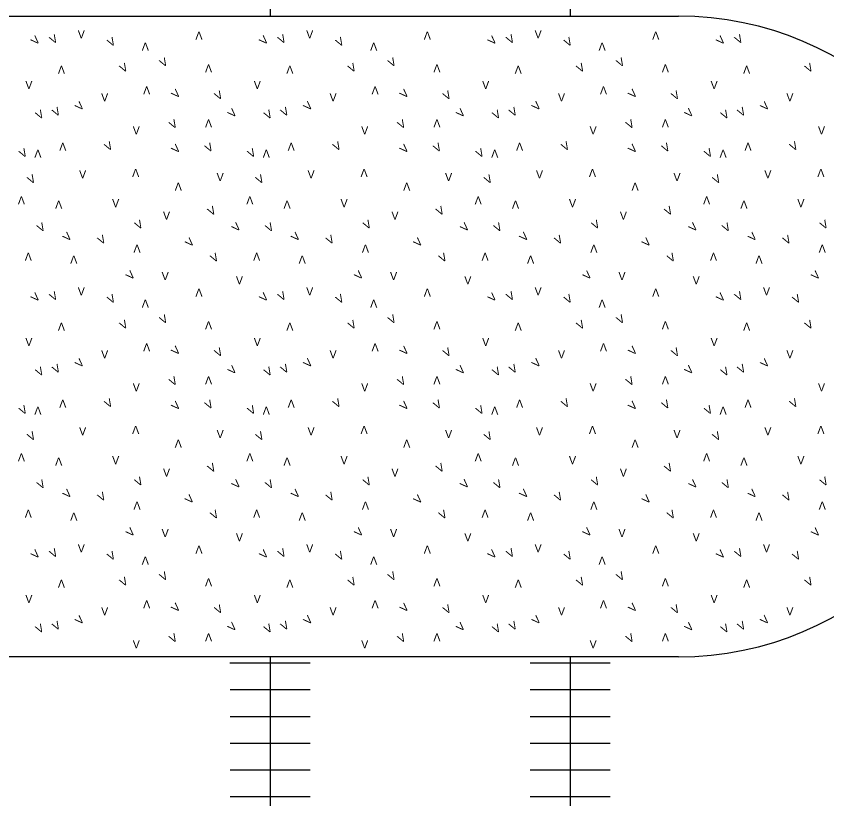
# Model space of a CAD drawing. Extents: x 1007 to 1035.5, y 1000.5 to 1021.5.
# Drawn here: x 1026.387 to 1028.412, y 1009.125 to 1011.097 of the extents above; entities that cross this region are included whole.
import ezdxf

# ---------------------------------------------------------------- set-up
doc = ezdxf.new("R2010")
doc.units = 0
doc.layers.add('Level 1', color=7, linetype='Continuous')
doc.layers.add('Level 2', color=7, linetype='Continuous')

msp = doc.modelspace()

# ---------------------------------------------------------------- linework, layer by layer
at = {"layer": 'Level 1'}
for p, q in [((1019.5419, 1011.0968), (1028.0419, 1011.0968)), ((1028.0419, 1009.4968), (1019.5419, 1009.4968)), ((1026.9213, 1009.4813), (1027.1213, 1009.4813)), ((1027.6713, 1009.4813), (1027.8713, 1009.4813)), ((1026.9214, 1009.4147), (1027.1213, 1009.4147)), ((1027.6714, 1009.4147), (1027.8713, 1009.4147)), ((1026.9214, 1009.348), (1027.1213, 1009.348)), ((1027.6714, 1009.348), (1027.8713, 1009.348)), ((1026.9214, 1009.2813), (1027.1213, 1009.2813)), ((1027.6714, 1009.2813), (1027.8713, 1009.2813)), ((1026.9214, 1009.2147), (1027.1213, 1009.2147)), ((1027.6714, 1009.2147), (1027.8713, 1009.2147)), ((1026.9214, 1009.148), (1027.1213, 1009.148)), ((1027.6714, 1009.148), (1027.8713, 1009.148))]:
    msp.add_line(p, q, dxfattribs=at)
msp.add_arc((1028.0419, 1010.2968), 0.8, 270, 90, dxfattribs=at)
at = {"layer": 'Level 2'}
for p, q in [((1027.0213, 1012.7551), (1027.0213, 1011.0968)), ((1027.7713, 1012.6904), (1027.7713, 1011.0968)), ((1027.0213, 1012.3968), (1027.0213, 1011.0968)), ((1027.7713, 1012.3968), (1027.7713, 1011.0968)), ((1027.0213, 1009.4968), (1027.0213, 1009.1247)), ((1027.7713, 1009.4968), (1027.7713, 1009.1247))]:
    msp.add_line(p, q, dxfattribs=at)

# ---------------------------------------------------------------- texts
at = {"layer": 'Level 1'}
for p in [(1026.5409, 1011.0417), (1027.1116, 1011.0417), (1027.6823, 1011.0417), (1026.41, 1010.9152), (1026.9807, 1010.9152), (1027.5513, 1010.9152), (1028.122, 1010.9152), (1026.5993, 1010.8843), (1027.17, 1010.8843), (1027.7407, 1010.8843), (1028.3113, 1010.8843), (1026.6783, 1010.8018), (1027.249, 1010.8018), (1027.8197, 1010.8018), (1028.3903, 1010.8018), (1026.5443, 1010.6919), (1027.115, 1010.6919), (1027.6857, 1010.6919), (1028.2563, 1010.6919), (1026.8879, 1010.685), (1027.4586, 1010.685), (1028.0293, 1010.685), (1026.6268, 1010.6198), (1027.1975, 1010.6198), (1027.7682, 1010.6198), (1028.3388, 1010.6198), (1026.7539, 1010.5888), (1027.3246, 1010.5888), (1027.8953, 1010.5888), (1026.7505, 1010.4377), (1026.936, 1010.4273), (1027.3212, 1010.4377), (1027.5067, 1010.4273), (1027.8918, 1010.4377), (1028.0773, 1010.4273), (1026.5409, 1010.3998), (1027.1116, 1010.3998), (1027.6823, 1010.3998), (1028.2529, 1010.3998), (1026.41, 1010.2733), (1026.9807, 1010.2733), (1027.5513, 1010.2733), (1028.122, 1010.2733), (1026.5993, 1010.2424), (1027.17, 1010.2424), (1027.7407, 1010.2424), (1028.3113, 1010.2424), (1026.6783, 1010.16), (1027.249, 1010.16), (1027.8197, 1010.16), (1028.3903, 1010.16), (1026.5443, 1010.0501), (1026.8879, 1010.0432), (1027.115, 1010.0501), (1027.4586, 1010.0432), (1027.6857, 1010.0501), (1028.0293, 1010.0432), (1028.2563, 1010.0501), (1026.6268, 1009.9779), (1027.1975, 1009.9779), (1027.7682, 1009.9779), (1028.3388, 1009.9779), (1026.7539, 1009.947), (1027.3246, 1009.947), (1027.8953, 1009.947), (1026.7505, 1009.7958), (1026.936, 1009.7855), (1027.3212, 1009.7958), (1027.5067, 1009.7855), (1027.8918, 1009.7958), (1028.0773, 1009.7855), (1026.5409, 1009.758), (1027.1116, 1009.758), (1027.6823, 1009.758), (1028.2529, 1009.758), (1026.41, 1009.6315), (1026.9807, 1009.6315), (1027.5513, 1009.6315), (1028.122, 1009.6315), (1026.5993, 1009.6006), (1027.17, 1009.6006), (1027.7407, 1009.6006), (1028.3113, 1009.6006), (1026.6783, 1009.5182), (1027.249, 1009.5182), (1027.8197, 1009.5182)]:
    msp.add_text('V', height=0.02, dxfattribs=at).set_placement(p)
for rotation, p in [(180, (1026.8527, 1011.0583)), (180, (1027.4233, 1011.0583)), (180, (1027.994, 1011.0583)), (45, (1026.4361, 1011.0229)), (30, (1026.478, 1011.0262)), (30, (1026.6223, 1011.0193)), (45, (1027.0068, 1011.0229)), (30, (1027.0487, 1011.0262)), (30, (1027.193, 1011.0193)), (45, (1027.5774, 1011.0229)), (30, (1027.6193, 1011.0262)), (30, (1027.7637, 1011.0193)), (45, (1028.1481, 1011.0229)), (30, (1028.19, 1011.0262)), (180, (1026.7187, 1011.0308)), (180, (1027.2893, 1011.0308)), (180, (1027.86, 1011.0308)), (30, (1026.7529, 1010.9683)), (30, (1027.3236, 1010.9683)), (30, (1027.8943, 1010.9683)), (30, (1026.6533, 1010.9546)), (180, (1026.8767, 1010.9764)), (30, (1027.2239, 1010.9546)), (180, (1027.4473, 1010.9764)), (30, (1027.7946, 1010.9546)), (180, (1028.018, 1010.9764)), (30, (1028.3653, 1010.9546)), (180, (1026.5091, 1010.973)), (180, (1027.0798, 1010.973)), (180, (1027.6504, 1010.973)), (180, (1028.2211, 1010.973)), (180, (1026.7221, 1010.9214)), (45, (1026.7869, 1010.8896)), (180, (1027.2928, 1010.9214)), (45, (1027.3576, 1010.8896)), (180, (1027.8634, 1010.9214)), (45, (1027.9283, 1010.8896)), (30, (1026.8903, 1010.8858)), (30, (1027.461, 1010.8858)), (30, (1028.0317, 1010.8858)), (45, (1026.5464, 1010.8587)), (45, (1027.1171, 1010.8587)), (45, (1027.6878, 1010.8587)), (45, (1028.2584, 1010.8587)), (30, (1026.4433, 1010.8378)), (30, (1026.4849, 1010.8447)), (45, (1026.9278, 1010.8414)), (30, (1027.014, 1010.8378)), (30, (1027.0556, 1010.8447)), (45, (1027.4984, 1010.8414)), (30, (1027.5847, 1010.8378)), (30, (1027.6263, 1010.8447)), (45, (1028.0691, 1010.8414)), (30, (1028.1553, 1010.8378)), (30, (1028.1969, 1010.8447)), (30, (1026.7769, 1010.8138)), (180, (1026.8767, 1010.839)), (30, (1027.3476, 1010.8138)), (180, (1027.4473, 1010.839)), (30, (1027.9183, 1010.8138)), (180, (1028.018, 1010.839)), (180, (1026.5125, 1010.7806)), (30, (1026.6154, 1010.7588)), (45, (1026.7869, 1010.7522)), (30, (1026.8663, 1010.7553)), (180, (1027.0832, 1010.7806)), (30, (1027.1861, 1010.7588)), (45, (1027.3576, 1010.7522)), (30, (1027.4369, 1010.7553)), (180, (1027.6538, 1010.7806)), (30, (1027.7568, 1010.7588)), (45, (1027.9283, 1010.7522)), (30, (1028.0076, 1010.7553)), (180, (1028.2245, 1010.7806)), (30, (1028.3274, 1010.7588)), (30, (1026.4021, 1010.7416)), (180, (1026.4503, 1010.7634)), (30, (1026.9728, 1010.7416)), (180, (1027.021, 1010.7634)), (30, (1027.5434, 1010.7416)), (180, (1027.5917, 1010.7634)), (30, (1028.1141, 1010.7416)), (180, (1028.1623, 1010.7634)), (180, (1026.6946, 1010.7153)), (180, (1027.2653, 1010.7153)), (180, (1027.8359, 1010.7153)), (180, (1028.4066, 1010.7153)), (30, (1026.4227, 1010.6763)), (30, (1026.9933, 1010.6763)), (30, (1027.564, 1010.6763)), (30, (1028.1347, 1010.6763)), (180, (1026.8011, 1010.681)), (180, (1027.3718, 1010.681)), (180, (1027.9424, 1010.681)), (180, (1026.4091, 1010.6466)), (180, (1026.5023, 1010.6363)), (180, (1026.9798, 1010.6466)), (180, (1027.0729, 1010.6363)), (180, (1027.5504, 1010.6466)), (180, (1027.6436, 1010.6363)), (180, (1028.1211, 1010.6466)), (180, (1028.2143, 1010.6363)), (30, (1026.8731, 1010.5973)), (30, (1027.4438, 1010.5973)), (30, (1028.0144, 1010.5973)), (30, (1026.691, 1010.5629)), (30, (1027.2617, 1010.5629)), (30, (1027.8323, 1010.5629)), (30, (1028.403, 1010.5629)), (30, (1026.4468, 1010.5561)), (45, (1026.938, 1010.5563)), (30, (1027.0174, 1010.5561)), (45, (1027.5087, 1010.5563)), (30, (1027.5881, 1010.5561)), (45, (1028.0793, 1010.5563)), (30, (1028.1588, 1010.5561)), (45, (1026.5155, 1010.5323)), (30, (1026.5983, 1010.5252)), (45, (1027.0862, 1010.5323)), (30, (1027.1689, 1010.5252)), (45, (1027.6568, 1010.5323)), (30, (1027.7396, 1010.5252)), (45, (1028.2275, 1010.5323)), (30, (1028.3103, 1010.5252)), (45, (1026.8213, 1010.5185)), (45, (1027.3919, 1010.5185)), (45, (1027.9626, 1010.5185)), (180, (1026.698, 1010.5263)), (180, (1027.2687, 1010.5263)), (180, (1027.8393, 1010.5263)), (180, (1028.41, 1010.5263)), (180, (1026.4263, 1010.5058)), (180, (1026.54, 1010.4989)), (30, (1026.88, 1010.4805)), (180, (1026.9969, 1010.5058)), (180, (1027.1107, 1010.4989)), (30, (1027.4507, 1010.4805)), (180, (1027.5676, 1010.5058)), (180, (1027.6813, 1010.4989)), (30, (1028.0213, 1010.4805)), (180, (1028.1383, 1010.5058)), (180, (1028.252, 1010.4989)), (45, (1026.6735, 1010.4361)), (45, (1027.2442, 1010.4361)), (45, (1027.8148, 1010.4361)), (45, (1028.3855, 1010.4361)), (45, (1026.4361, 1010.3811)), (30, (1026.478, 1010.3843)), (180, (1026.8527, 1010.4164)), (45, (1027.0068, 1010.3811)), (30, (1027.0487, 1010.3843)), (180, (1027.4233, 1010.4164)), (45, (1027.5774, 1010.3811)), (30, (1027.6193, 1010.3843)), (180, (1027.994, 1010.4164)), (45, (1028.1481, 1010.3811)), (30, (1028.19, 1010.3843)), (30, (1026.6223, 1010.3774)), (180, (1026.7187, 1010.3889)), (30, (1027.193, 1010.3774)), (180, (1027.2893, 1010.3889)), (30, (1027.7637, 1010.3774)), (180, (1027.86, 1010.3889)), (30, (1028.3343, 1010.3774)), (30, (1026.7529, 1010.3265)), (30, (1027.3236, 1010.3265)), (30, (1027.8943, 1010.3265)), (180, (1026.5091, 1010.3312)), (30, (1026.6533, 1010.3128)), (180, (1026.8767, 1010.3346)), (180, (1027.0798, 1010.3312)), (30, (1027.2239, 1010.3128)), (180, (1027.4473, 1010.3346)), (180, (1027.6504, 1010.3312)), (30, (1027.7946, 1010.3128)), (180, (1028.018, 1010.3346)), (180, (1028.2211, 1010.3312)), (30, (1028.3653, 1010.3128)), (180, (1026.7221, 1010.2796)), (45, (1026.7869, 1010.2478)), (30, (1026.8903, 1010.244)), (180, (1027.2928, 1010.2796)), (45, (1027.3576, 1010.2478)), (30, (1027.461, 1010.244)), (180, (1027.8634, 1010.2796)), (45, (1027.9283, 1010.2478)), (30, (1028.0317, 1010.244)), (30, (1026.4849, 1010.2028)), (45, (1026.5464, 1010.2168)), (45, (1026.9278, 1010.1996)), (30, (1027.0556, 1010.2028)), (45, (1027.1171, 1010.2168)), (45, (1027.4984, 1010.1996)), (30, (1027.6263, 1010.2028)), (45, (1027.6878, 1010.2168)), (45, (1028.0691, 1010.1996)), (30, (1028.1969, 1010.2028)), (45, (1028.2584, 1010.2168)), (30, (1026.4433, 1010.1959)), (30, (1027.014, 1010.1959)), (30, (1027.5847, 1010.1959)), (30, (1028.1553, 1010.1959)), (30, (1026.7769, 1010.1719)), (180, (1026.8767, 1010.1972)), (30, (1027.3476, 1010.1719)), (180, (1027.4473, 1010.1972)), (30, (1027.9183, 1010.1719)), (180, (1028.018, 1010.1972)), (30, (1026.6154, 1010.1169)), (30, (1027.1861, 1010.1169)), (30, (1027.7568, 1010.1169)), (30, (1028.3274, 1010.1169)), (30, (1026.4021, 1010.0998)), (180, (1026.5125, 1010.1388)), (45, (1026.7869, 1010.1103)), (30, (1026.8663, 1010.1135)), (30, (1026.9728, 1010.0998)), (180, (1027.0832, 1010.1388)), (45, (1027.3576, 1010.1103)), (30, (1027.4369, 1010.1135)), (30, (1027.5434, 1010.0998)), (180, (1027.6538, 1010.1388)), (45, (1027.9283, 1010.1103)), (30, (1028.0076, 1010.1135)), (30, (1028.1141, 1010.0998)), (180, (1028.2245, 1010.1388)), (180, (1026.4503, 1010.1216)), (180, (1027.021, 1010.1216)), (180, (1027.5917, 1010.1216)), (180, (1028.1623, 1010.1216)), (180, (1026.6946, 1010.0735)), (180, (1027.2653, 1010.0735)), (180, (1027.8359, 1010.0735)), (180, (1028.4066, 1010.0735)), (30, (1026.4227, 1010.0345)), (30, (1026.9933, 1010.0345)), (30, (1027.564, 1010.0345)), (30, (1028.1347, 1010.0345)), (180, (1026.8011, 1010.0392)), (180, (1027.3718, 1010.0392)), (180, (1027.9424, 1010.0392)), (180, (1026.4091, 1010.0048)), (180, (1026.9798, 1010.0048)), (180, (1027.5504, 1010.0048)), (180, (1028.1211, 1010.0048)), (180, (1026.5023, 1009.9945)), (30, (1026.8731, 1009.9554)), (180, (1027.0729, 1009.9945)), (30, (1027.4438, 1009.9554)), (180, (1027.6436, 1009.9945)), (30, (1028.0144, 1009.9554)), (180, (1028.2143, 1009.9945)), (30, (1026.4468, 1009.9143)), (30, (1026.691, 1009.9211)), (45, (1026.938, 1009.9145)), (30, (1027.0174, 1009.9143)), (30, (1027.2617, 1009.9211)), (45, (1027.5087, 1009.9145)), (30, (1027.5881, 1009.9143)), (30, (1027.8323, 1009.9211)), (45, (1028.0793, 1009.9145)), (30, (1028.1588, 1009.9143)), (30, (1028.403, 1009.9211)), (45, (1026.5155, 1009.8904)), (30, (1026.5983, 1009.8833)), (45, (1026.8213, 1009.8767)), (45, (1027.0862, 1009.8904)), (30, (1027.1689, 1009.8833)), (45, (1027.3919, 1009.8767)), (45, (1027.6568, 1009.8904)), (30, (1027.7396, 1009.8833)), (45, (1027.9626, 1009.8767)), (45, (1028.2275, 1009.8904)), (30, (1028.3103, 1009.8833)), (180, (1026.698, 1009.8845)), (180, (1027.2687, 1009.8845)), (180, (1027.8393, 1009.8845)), (180, (1028.41, 1009.8845)), (180, (1026.4263, 1009.8639)), (30, (1026.88, 1009.8387)), (180, (1026.9969, 1009.8639)), (30, (1027.4507, 1009.8387)), (180, (1027.5676, 1009.8639)), (30, (1028.0213, 1009.8387)), (180, (1028.1383, 1009.8639)), (180, (1026.54, 1009.8571)), (180, (1027.1107, 1009.8571)), (180, (1027.6813, 1009.8571)), (180, (1028.252, 1009.8571)), (45, (1026.6735, 1009.7943)), (45, (1027.2442, 1009.7943)), (45, (1027.8148, 1009.7943)), (45, (1028.3855, 1009.7943)), (45, (1026.4361, 1009.7393)), (30, (1026.478, 1009.7425)), (30, (1026.6223, 1009.7356)), (180, (1026.8527, 1009.7746)), (45, (1027.0068, 1009.7393)), (30, (1027.0487, 1009.7425)), (30, (1027.193, 1009.7356)), (180, (1027.4233, 1009.7746)), (45, (1027.5774, 1009.7393)), (30, (1027.6193, 1009.7425)), (30, (1027.7637, 1009.7356)), (180, (1027.994, 1009.7746)), (45, (1028.1481, 1009.7393)), (30, (1028.19, 1009.7425)), (30, (1028.3343, 1009.7356)), (180, (1026.7187, 1009.7471)), (180, (1027.2893, 1009.7471)), (180, (1027.86, 1009.7471)), (30, (1026.7529, 1009.6847)), (30, (1027.3236, 1009.6847)), (30, (1027.8943, 1009.6847)), (180, (1026.5091, 1009.6893)), (30, (1026.6533, 1009.6709)), (180, (1026.8767, 1009.6928)), (180, (1027.0798, 1009.6893)), (30, (1027.2239, 1009.6709)), (180, (1027.4473, 1009.6928)), (180, (1027.6504, 1009.6893)), (30, (1027.7946, 1009.6709)), (180, (1028.018, 1009.6928)), (180, (1028.2211, 1009.6893)), (30, (1028.3653, 1009.6709)), (180, (1026.7221, 1009.6378)), (180, (1027.2928, 1009.6378)), (180, (1027.8634, 1009.6378)), (45, (1026.7869, 1009.6059)), (30, (1026.8903, 1009.6022)), (45, (1027.3576, 1009.6059)), (30, (1027.461, 1009.6022)), (45, (1027.9283, 1009.6059)), (30, (1028.0317, 1009.6022)), (45, (1026.5464, 1009.575)), (45, (1027.1171, 1009.575)), (45, (1027.6878, 1009.575)), (45, (1028.2584, 1009.575)), (30, (1026.4433, 1009.5541)), (30, (1026.4849, 1009.561)), (45, (1026.9278, 1009.5578)), (30, (1027.014, 1009.5541)), (30, (1027.0556, 1009.561)), (45, (1027.4984, 1009.5578)), (30, (1027.5847, 1009.5541)), (30, (1027.6263, 1009.561)), (45, (1028.0691, 1009.5578)), (30, (1028.1553, 1009.5541)), (30, (1028.1969, 1009.561)), (30, (1026.7769, 1009.5301)), (30, (1027.3476, 1009.5301)), (30, (1027.9183, 1009.5301)), (180, (1026.8767, 1009.5553)), (180, (1027.4473, 1009.5553)), (180, (1028.018, 1009.5553))]:
    msp.add_text('V', height=0.02, rotation=rotation, dxfattribs=at).set_placement(p)

doc.saveas('drawing.dxf')
